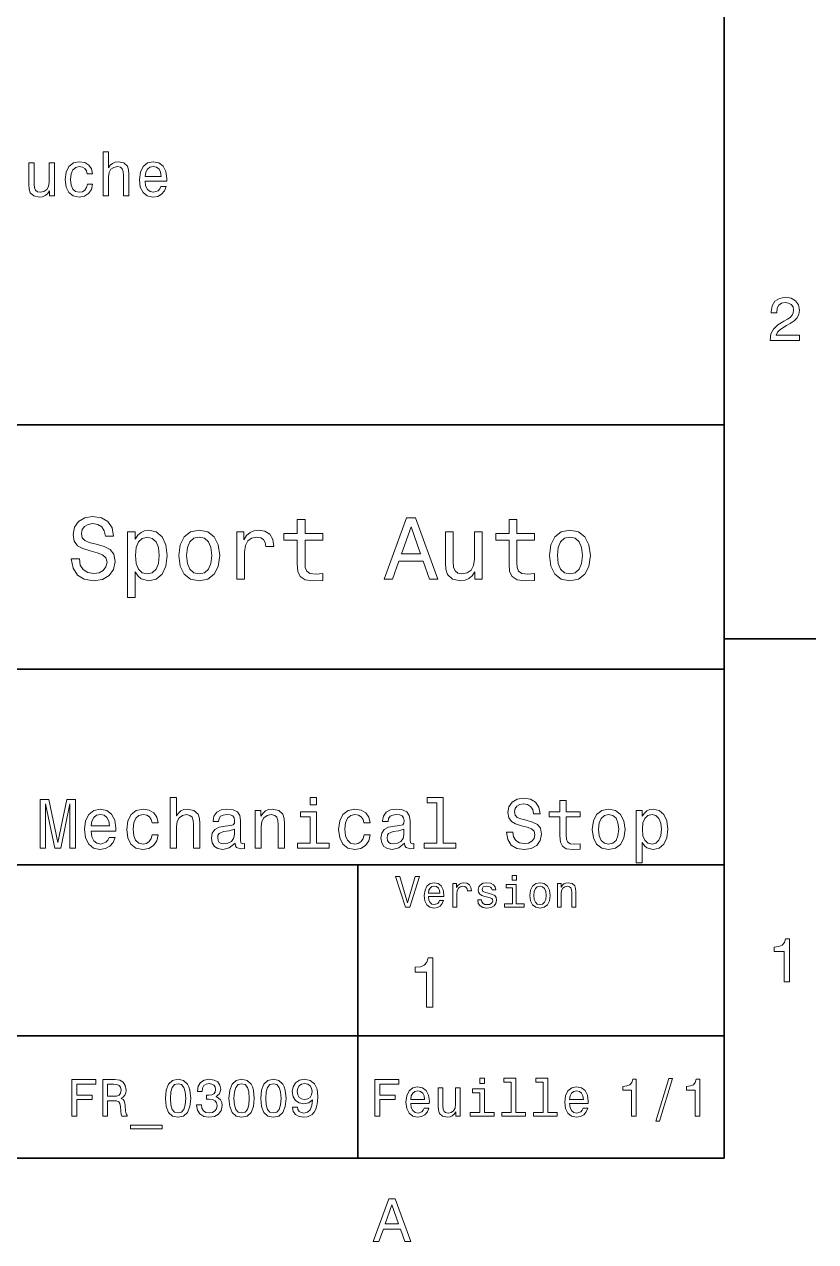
# Model space of a CAD drawing. Extents: x 0 to 297, y 0 to 210.
# Drawn here: x 229.7 to 294.5, y 3.2 to 102.8 of the extents above; entities that cross this region are included whole.
import ezdxf

# ---------------------------------------------------------------- set-up
doc = ezdxf.new("R2010")
doc.units = 0

msp = doc.modelspace()

# ---------------------------------------------------------------- linework, layer by layer
at = {"color": 7, "lineweight": 35}
for p, q in [((287, 10), (287, 200)), ((97, 70), (287, 70)), ((287, 70), (287, 10)), ((162, 50), (287, 50)), ((162, 34), (287, 34)), ((257, 10), (257, 34)), ((162, 20), (287, 20)), ((10, 10), (287, 10)), ((97, 10), (287, 10))]:
    msp.add_line(p, q, dxfattribs=at)
at = {"color": 7, "lineweight": 35, "ltscale": 0.1875}
msp.add_line((287, 52.5), (294.5, 52.5), dxfattribs=at)
at = {"color": 7, "lineweight": 13}
for points in [[(236.160873, 88.731934), (236.604675, 88.731934), (236.604675, 90.295334), (236.65007, 90.653404), (236.79631, 90.915649), (237.02327, 91.077034), (237.325851, 91.137558), (237.567932, 91.08712), (237.719223, 90.950958), (237.794876, 90.724007), (237.820099, 90.421417), (237.820099, 88.731934), (238.263901, 88.731934), (238.263901, 90.512192), (238.243729, 90.870262), (238.152939, 91.167816), (237.855392, 91.440147), (237.391418, 91.535973), (237.139252, 91.500664), (236.922394, 91.404846), (236.740845, 91.253548), (236.604675, 91.046776), (236.604675, 92.352974), (236.160873, 92.352974)], [(232.176727, 91.440147), (231.732925, 91.440147), (231.732925, 89.876747), (231.682495, 89.513634), (231.53624, 89.251389), (231.309296, 89.090004), (231.011734, 89.039574), (230.774704, 89.079918), (230.623413, 89.200958), (230.537674, 89.40773), (230.517502, 89.700233), (230.517502, 91.440147), (230.0737, 91.440147), (230.0737, 89.659889), (230.088821, 89.301819), (230.184647, 89.004272), (230.477158, 88.731934), (230.946182, 88.636116), (231.198334, 88.671417), (231.415192, 88.762192), (231.601791, 88.918533), (231.753098, 89.145477), (231.753098, 88.731934), (232.176727, 88.731934)], [(234.84964, 90.54245), (235.288391, 90.542458), (235.197617, 90.945915), (234.980759, 91.263634), (234.642853, 91.46032), (234.204102, 91.535973), (233.719955, 91.435104), (233.351791, 91.152687), (233.119812, 90.693748), (233.039108, 90.078476), (233.114761, 89.468246), (233.341705, 89.014359), (233.699783, 88.731934), (234.18898, 88.636116), (234.622696, 88.711761), (234.960587, 88.923576), (235.192566, 89.256432), (235.293442, 89.700233), (234.869812, 89.700233), (234.794159, 89.417816), (234.652954, 89.206001), (234.451218, 89.074875), (234.204102, 89.034531), (233.896469, 89.10009), (233.674561, 89.301819), (233.538391, 89.629631), (233.493011, 90.093605), (233.538391, 90.547501), (233.679611, 90.875305), (233.906555, 91.077034), (234.204102, 91.147644), (234.466354, 91.102249), (234.66304, 90.986259), (234.794159, 90.794617)], [(239.58522, 89.957443), (241.360443, 89.957443), (241.365479, 90.164215), (241.28479, 90.744186), (241.062881, 91.177902), (240.709854, 91.440147), (240.240845, 91.535973), (239.781906, 91.435104), (239.428879, 91.152687), (239.201935, 90.693748), (239.121246, 90.088562), (239.196899, 89.468246), (239.423843, 89.014359), (239.77182, 88.731934), (240.225708, 88.636116), (240.619095, 88.701675), (240.941849, 88.873146), (241.178879, 89.145477), (241.315048, 89.508591), (240.876282, 89.508591), (240.785507, 89.306862), (240.654388, 89.155563), (240.281189, 89.034531), (239.993729, 89.090004), (239.776871, 89.266518), (239.635651, 89.553978), (239.58522, 89.942307)], [(239.58522, 90.330635), (239.640701, 90.678619), (239.776871, 90.935829), (239.983643, 91.092163), (240.255966, 91.147644), (240.52327, 91.092163), (240.730042, 90.935829), (240.85611, 90.678619), (240.901505, 90.330635)], [(290.76947, 76.916786), (293.175079, 76.916786), (293.175079, 77.350502), (291.273773, 77.350502), (291.3797, 77.587532), (291.561249, 77.784218), (292.121033, 78.142288), (292.418579, 78.293587), (292.751434, 78.510445), (292.988464, 78.762604), (293.124634, 79.060158), (293.175079, 79.398056), (293.089355, 79.821686), (292.852325, 80.154541), (292.489197, 80.366356), (292.020172, 80.442001), (291.536041, 80.35627), (291.167877, 80.119232), (290.930847, 79.740997), (290.850159, 79.241714), (290.850159, 79.171112), (291.309082, 79.171112), (291.309082, 79.211456), (291.354462, 79.554398), (291.490631, 79.806557), (291.707489, 79.967941), (291.994965, 80.023415), (292.287476, 79.972984), (292.504333, 79.846901), (292.645538, 79.650215), (292.695984, 79.403099), (292.660675, 79.171112), (292.56485, 78.974426), (292.403473, 78.802956), (292.181549, 78.651657), (291.884003, 78.490273), (291.389771, 78.177589), (291.041779, 77.844742), (290.835022, 77.441284), (290.76947, 76.931915)], [(234.20462, 59.030979), (233.548996, 59.030979), (233.693085, 58.267288), (234.053314, 57.70533), (234.608078, 57.366714), (235.357361, 57.244236), (236.099426, 57.359509), (236.654175, 57.67651), (237.007202, 58.17363), (237.136902, 58.82925), (237.028824, 59.420029), (236.726227, 59.801872), (236.236313, 60.054031), (235.580704, 60.241352), (235.018738, 60.378242), (234.651306, 60.536743), (234.442368, 60.767288), (234.377533, 61.127522), (234.442368, 61.451729), (234.629684, 61.696686), (234.917877, 61.862389), (235.314133, 61.920029), (235.71759, 61.84798), (236.034592, 61.653458), (236.24353, 61.32925), (236.344391, 60.889767), (237, 60.889767), (237, 60.904179), (236.884735, 61.581409), (236.546112, 62.085732), (236.01297, 62.402737), (235.292511, 62.510807), (234.644104, 62.402737), (234.139771, 62.100143), (233.815567, 61.631844), (233.700287, 61.026657), (233.793961, 60.486309), (234.067734, 60.118874), (234.5, 59.873917), (235.09079, 59.6866), (235.674362, 59.520893), (236.113831, 59.362389), (236.380402, 59.131844), (236.47406, 58.757202), (236.387619, 58.375359), (236.164276, 58.087173), (235.825653, 57.907059), (235.386169, 57.849422), (234.896255, 57.928673), (234.521622, 58.159222), (234.283875, 58.533859)], [(252.05043, 60.579971), (252.05043, 58.64193), (252.093658, 58.015129), (252.29538, 57.582851), (252.698853, 57.330688), (253.383286, 57.244236), (254.132568, 57.280258), (254.132568, 57.827808), (253.585022, 57.78458), (253.087891, 57.842216), (252.82132, 58.022331), (252.706055, 58.324928), (252.684448, 58.75), (252.684448, 60.579971), (254.132568, 60.579971), (254.132568, 61.120316), (252.684448, 61.120316), (252.684448, 62.251438), (252.05043, 62.251438), (252.05043, 61.120316), (250.955322, 61.120316), (250.955322, 60.579971)], [(259.175781, 57.381123), (259.838623, 57.381123), (260.364563, 58.850864), (262.360229, 58.850864), (262.886169, 57.381123), (263.563416, 57.381123), (261.733429, 62.388329), (260.998566, 62.388329)], [(269.399109, 60.579971), (269.399109, 58.64193), (269.442352, 58.015129), (269.644073, 57.582851), (270.047546, 57.330688), (270.731995, 57.244236), (271.481262, 57.280258), (271.481262, 57.827808), (270.933716, 57.78458), (270.436584, 57.842216), (270.170013, 58.022331), (270.054749, 58.324928), (270.033142, 58.75), (270.033142, 60.579971), (271.481262, 60.579971), (271.481262, 61.120316), (270.033142, 61.120316), (270.033142, 62.251438), (269.399109, 62.251438), (269.399109, 61.120316), (268.304016, 61.120316), (268.304016, 60.579971)], [(238.786743, 60.652016), (238.786743, 61.25), (238.15274, 61.25), (238.15274, 55.882565), (238.786743, 55.882565), (238.786743, 57.971901), (239.010101, 57.633286), (239.262253, 57.409943), (239.896271, 57.244236), (240.50145, 57.381123), (240.976959, 57.791786), (241.286743, 58.440201), (241.402023, 59.319164), (241.286743, 60.190922), (240.976959, 60.839336), (240.50145, 61.242794), (239.896271, 61.386887), (239.550446, 61.343658), (239.255051, 61.206772), (239.002899, 60.976223)], [(239.788193, 57.8134), (239.363129, 57.907059), (239.053314, 58.195244), (238.858795, 58.663544), (238.793945, 59.319164), (238.858795, 59.967579), (239.053314, 60.435879), (239.363129, 60.716858), (239.788193, 60.817722), (240.177246, 60.716858), (240.48703, 60.428673), (240.681564, 59.960373), (240.753601, 59.319164), (240.681564, 58.67075), (240.48703, 58.195244), (240.177246, 57.907059)], [(242.338623, 59.311958), (242.453888, 58.432995), (242.785309, 57.78458), (243.311249, 57.381123), (244.017303, 57.244236), (244.716141, 57.381123), (245.242081, 57.777374), (245.573486, 58.425793), (245.695969, 59.311958), (245.573486, 60.190922), (245.242081, 60.846542), (244.716141, 61.242794), (244.017303, 61.386887), (243.311249, 61.242794), (242.785309, 60.839336), (242.453888, 60.190922)], [(242.98703, 59.319164), (243.05188, 59.967579), (243.253601, 60.435879), (243.57782, 60.72406), (244.017303, 60.824928), (244.449585, 60.72406), (244.773773, 60.443081), (244.97551, 59.967579), (245.047546, 59.319164), (244.97551, 58.663544), (244.773773, 58.188038), (244.449585, 57.899853), (244.017303, 57.806194), (243.57782, 57.899853), (243.253601, 58.188038), (243.05188, 58.663544)], [(247.100861, 57.381123), (247.734863, 57.381123), (247.734863, 59.592937), (247.799713, 60.12608), (247.994232, 60.507923), (248.311249, 60.738472), (248.736313, 60.817722), (249.053314, 60.767288), (249.291077, 60.623199), (249.435165, 60.378242), (249.485596, 60.046829), (250.126801, 60.046829), (250.040344, 60.630402), (249.802597, 61.048271), (249.406342, 61.30043), (248.865997, 61.386887), (248.498566, 61.32925), (248.181549, 61.185158), (247.900574, 60.940201), (247.677246, 60.608788), (247.677246, 61.25), (247.100861, 61.25)], [(260.595093, 59.463257), (261.365997, 61.667866), (262.136902, 59.463257)], [(267.194519, 61.25), (266.560516, 61.25), (266.560516, 59.016571), (266.488464, 58.497837), (266.279541, 58.123196), (265.955322, 57.892651), (265.530243, 57.820602), (265.19165, 57.878242), (264.975494, 58.051151), (264.853027, 58.346542), (264.824219, 58.764408), (264.824219, 61.25), (264.190186, 61.25), (264.190186, 58.706772), (264.211792, 58.195244), (264.348694, 57.770172), (264.766571, 57.381123), (265.436584, 57.244236), (265.796814, 57.294666), (266.106628, 57.424351), (266.373199, 57.647694), (266.589325, 57.971901), (266.589325, 57.381123), (267.194519, 57.381123)], [(272.698853, 59.311958), (272.814117, 58.432995), (273.145508, 57.78458), (273.671448, 57.381123), (274.377502, 57.244236), (275.076355, 57.381123), (275.602295, 57.777374), (275.933716, 58.425793), (276.056183, 59.311958), (275.933716, 60.190922), (275.602295, 60.846542), (275.076355, 61.242794), (274.377502, 61.386887), (273.671448, 61.242794), (273.145508, 60.839336), (272.814117, 60.190922)], [(273.34726, 59.319164), (273.412109, 59.967579), (273.613831, 60.435879), (273.938019, 60.72406), (274.377502, 60.824928), (274.809784, 60.72406), (275.134003, 60.443081), (275.335724, 59.967579), (275.407776, 59.319164), (275.335724, 58.663544), (275.134003, 58.188038), (274.809784, 57.899853), (274.377502, 57.806194), (273.938019, 57.899853), (273.613831, 58.188038), (273.412109, 58.663544)], [(230.99855, 35.360229), (231.442352, 35.360229), (231.442352, 38.991352), (232.191635, 35.360229), (232.687317, 35.360229), (233.430832, 38.991352), (233.430832, 35.360229), (233.880402, 35.360229), (233.880402, 39.360229), (233.177231, 39.360229), (232.439484, 35.832851), (231.707489, 39.360229), (230.99855, 39.360229)], [(241.655609, 35.360229), (242.162811, 35.360229), (242.162811, 37.146973), (242.214691, 37.556194), (242.381836, 37.855907), (242.641205, 38.040344), (242.98703, 38.109509), (243.263687, 38.051872), (243.4366, 37.896252), (243.523056, 37.636887), (243.55188, 37.291065), (243.55188, 35.360229), (244.059082, 35.360229), (244.059082, 37.394814), (244.036011, 37.804035), (243.932281, 38.144093), (243.592224, 38.45533), (243.061951, 38.564842), (242.773773, 38.524494), (242.52594, 38.414986), (242.318451, 38.242073), (242.162811, 38.005764), (242.162811, 39.498558), (241.655609, 39.498558)], [(253.632568, 39.498558), (253.096542, 39.498558), (253.096542, 38.922188), (253.632568, 38.922188)], [(263.482727, 39.072044), (263.482727, 35.786743), (262.439484, 35.786743), (262.439484, 35.360229), (265.027374, 35.360229), (265.027374, 35.786743), (263.989929, 35.786743), (263.989929, 39.498558), (262.687317, 39.498558), (262.687317, 39.072044)], [(269.695984, 36.680115), (269.171478, 36.680115), (269.286743, 36.069164), (269.574951, 35.619595), (270.018738, 35.348701), (270.618164, 35.250721), (271.211823, 35.342937), (271.65564, 35.596542), (271.938049, 35.994236), (272.041809, 36.51873), (271.955322, 36.991352), (271.713257, 37.296829), (271.32135, 37.498558), (270.796844, 37.648415), (270.34726, 37.757923), (270.053314, 37.884724), (269.886169, 38.069164), (269.83429, 38.357346), (269.886169, 38.616714), (270.036041, 38.812679), (270.266571, 38.945244), (270.583588, 38.991352), (270.906342, 38.933716), (271.159943, 38.778095), (271.327087, 38.51873), (271.407776, 38.167145), (271.932281, 38.167145), (271.932281, 38.178673), (271.840057, 38.720459), (271.569153, 39.123917), (271.14267, 39.377522), (270.566284, 39.463974), (270.047546, 39.377522), (269.644104, 39.135445), (269.384735, 38.760807), (269.292511, 38.276657), (269.367432, 37.844379), (269.586456, 37.55043), (269.932281, 37.354465), (270.404907, 37.204609), (270.871765, 37.072044), (271.223358, 36.945244), (271.436615, 36.760807), (271.511536, 36.461094), (271.442383, 36.155617), (271.263702, 35.925072), (270.992798, 35.780979), (270.641235, 35.734871), (270.249298, 35.798271), (269.949585, 35.982708), (269.759369, 36.282421)], [(273.563416, 37.919308), (273.563416, 36.368874), (273.597992, 35.867435), (273.759369, 35.521614), (274.082153, 35.319885), (274.6297, 35.250721), (275.229126, 35.279537), (275.229126, 35.717579), (274.791077, 35.682995), (274.393372, 35.729107), (274.180115, 35.873199), (274.087891, 36.115273), (274.070618, 36.45533), (274.070618, 37.919308), (275.229126, 37.919308), (275.229126, 38.351585), (274.070618, 38.351585), (274.070618, 39.256485), (273.563416, 39.256485), (273.563416, 38.351585), (272.687317, 38.351585), (272.687317, 37.919308)], [(235.159943, 36.760807), (237.188751, 36.760807), (237.194519, 36.997116), (237.102295, 37.659943), (236.848694, 38.155617), (236.445251, 38.45533), (235.90921, 38.564842), (235.38472, 38.449566), (234.981262, 38.126801), (234.721893, 37.602303), (234.629669, 36.91066), (234.716125, 36.201729), (234.975494, 35.682995), (235.373199, 35.360229), (235.891937, 35.250721), (236.341492, 35.325649), (236.710373, 35.521614), (236.981262, 35.832851), (237.136887, 36.247837), (236.635437, 36.247837), (236.531693, 36.017288), (236.381836, 35.844379), (235.955322, 35.706051), (235.626801, 35.769451), (235.378967, 35.97118), (235.217575, 36.299709), (235.159943, 36.743515)], [(235.159943, 37.187317), (235.223328, 37.585014), (235.378967, 37.87896), (235.615265, 38.057636), (235.926514, 38.121037), (236.231995, 38.057636), (236.468292, 37.87896), (236.612396, 37.585014), (236.664261, 37.187317)], [(240.157059, 37.429394), (240.658508, 37.429394), (240.554749, 37.890488), (240.306915, 38.253601), (239.920746, 38.478386), (239.419312, 38.564842), (238.865997, 38.449566), (238.445251, 38.126801), (238.180115, 37.602303), (238.087891, 36.899136), (238.174347, 36.201729), (238.433716, 35.682995), (238.842926, 35.360229), (239.402008, 35.250721), (239.89769, 35.337173), (240.283859, 35.57925), (240.548981, 35.959652), (240.664261, 36.466858), (240.180115, 36.466858), (240.093658, 36.144093), (239.932281, 35.902016), (239.701721, 35.752159), (239.419312, 35.706051), (239.067719, 35.780979), (238.814117, 36.011528), (238.658508, 36.386166), (238.606628, 36.916424), (238.658508, 37.435158), (238.819885, 37.809795), (239.079254, 38.040344), (239.419312, 38.121037), (239.719025, 38.069164), (239.943802, 37.9366), (240.093658, 37.717579)], [(246.963974, 35.763687), (246.963974, 35.746395), (246.992798, 35.55043), (247.079254, 35.412102), (247.442352, 35.302593), (247.724792, 35.348701), (247.724792, 35.740631), (247.603745, 35.723343), (247.442352, 35.798271), (247.413544, 36.028816), (247.413544, 37.631123), (247.344376, 38.040344), (247.142639, 38.328529), (246.791061, 38.501438), (246.29538, 38.564842), (245.811249, 38.495674), (245.453888, 38.299709), (245.229095, 37.994236), (245.154175, 37.590778), (245.154175, 37.556194), (245.609512, 37.556194), (245.649857, 37.798271), (245.776657, 37.97118), (245.984146, 38.074928), (246.278107, 38.115273), (246.560516, 38.086452), (246.762238, 38), (246.883286, 37.850143), (246.92363, 37.642651), (246.900574, 37.400574), (246.80835, 37.279537), (246.57782, 37.221901), (246.145538, 37.175793), (245.649857, 37.072044), (245.298279, 36.887608), (245.090775, 36.599422), (245.027374, 36.172909), (245.085022, 35.792507), (245.263687, 35.510086), (245.55188, 35.331409), (245.94957, 35.268009), (246.485596, 35.38905)], [(248.595093, 35.360229), (249.102295, 35.360229), (249.102295, 37.146973), (249.154175, 37.556194), (249.32132, 37.855907), (249.580688, 38.040344), (249.926514, 38.109509), (250.203171, 38.051872), (250.376083, 37.896252), (250.46254, 37.636887), (250.491364, 37.291065), (250.491364, 35.360229), (250.998566, 35.360229), (250.998566, 37.394814), (250.975494, 37.804035), (250.871765, 38.144093), (250.531708, 38.45533), (250.001434, 38.564842), (249.707489, 38.524494), (249.459656, 38.414986), (249.246399, 38.230545), (249.079254, 37.982708), (249.079254, 38.45533), (248.595093, 38.45533)], [(253.615265, 35.786743), (253.615265, 38.351585), (252.312683, 38.351585), (252.312683, 37.919308), (253.108063, 37.919308), (253.108063, 35.786743), (252.070618, 35.786743), (252.070618, 35.360229), (254.664276, 35.360229), (254.664276, 35.786743)], [(257.505768, 37.429394), (258.007202, 37.429394), (257.903442, 37.890488), (257.65564, 38.253601), (257.26947, 38.478386), (256.768005, 38.564842), (256.214691, 38.449566), (255.793945, 38.126801), (255.528824, 37.602303), (255.4366, 36.899136), (255.523056, 36.201729), (255.782425, 35.682995), (256.19165, 35.360229), (256.750732, 35.250721), (257.246399, 35.337173), (257.632568, 35.57925), (257.897705, 35.959652), (258.01297, 36.466858), (257.528809, 36.466858), (257.442383, 36.144093), (257.280975, 35.902016), (257.050446, 35.752159), (256.768005, 35.706051), (256.416443, 35.780979), (256.162842, 36.011528), (256.007202, 36.386166), (255.955338, 36.916424), (256.007202, 37.435158), (256.168579, 37.809795), (256.427948, 38.040344), (256.768005, 38.121037), (257.067719, 38.069164), (257.292511, 37.9366), (257.442383, 37.717579)], [(260.842957, 35.763687), (260.842957, 35.746395), (260.871765, 35.55043), (260.958221, 35.412102), (261.32132, 35.302593), (261.60376, 35.348701), (261.60376, 35.740631), (261.482727, 35.723343), (261.32132, 35.798271), (261.292511, 36.028816), (261.292511, 37.631123), (261.223328, 38.040344), (261.021606, 38.328529), (260.670044, 38.501438), (260.174347, 38.564842), (259.690216, 38.495674), (259.332855, 38.299709), (259.108063, 37.994236), (259.033142, 37.590778), (259.033142, 37.556194), (259.488464, 37.556194), (259.528809, 37.798271), (259.65564, 37.97118), (259.863098, 38.074928), (260.157074, 38.115273), (260.439484, 38.086452), (260.641205, 38), (260.762268, 37.850143), (260.802612, 37.642651), (260.779541, 37.400574), (260.687317, 37.279537), (260.456787, 37.221901), (260.024506, 37.175793), (259.528809, 37.072044), (259.177246, 36.887608), (258.969727, 36.599422), (258.906342, 36.172909), (258.963989, 35.792507), (259.142639, 35.510086), (259.430847, 35.331409), (259.828552, 35.268009), (260.364563, 35.38905)], [(276.203186, 36.9049), (276.29541, 36.201729), (276.560547, 35.682995), (276.981262, 35.360229), (277.546112, 35.250721), (278.105194, 35.360229), (278.52594, 35.677231), (278.791077, 36.195965), (278.889069, 36.9049), (278.791077, 37.608067), (278.52594, 38.132565), (278.105194, 38.449566), (277.546112, 38.564842), (276.981262, 38.449566), (276.560547, 38.126801), (276.29541, 37.608067)], [(276.721924, 36.91066), (276.773804, 37.429394), (276.935181, 37.804035), (277.194519, 38.03458), (277.546112, 38.115273), (277.891937, 38.03458), (278.151306, 37.809795), (278.312683, 37.429394), (278.370331, 36.91066), (278.312683, 36.386166), (278.151306, 36.005764), (277.891937, 35.775215), (277.546112, 35.700287), (277.194519, 35.775215), (276.935181, 36.005764), (276.773804, 36.386166)], [(280.301147, 37.976944), (280.301147, 38.45533), (279.793945, 38.45533), (279.793945, 34.161381), (280.301147, 34.161381), (280.301147, 35.832851), (280.479828, 35.561958), (280.68158, 35.383286), (281.188782, 35.250721), (281.672913, 35.360229), (282.053314, 35.688759), (282.301147, 36.207493), (282.393372, 36.91066), (282.301147, 37.608067), (282.053314, 38.126801), (281.672913, 38.449566), (281.188782, 38.564842), (280.912109, 38.530258), (280.675812, 38.42075), (280.47406, 38.236309)], [(281.102325, 35.706051), (280.762268, 35.780979), (280.514404, 36.011528), (280.358795, 36.386166), (280.306946, 36.91066), (280.358795, 37.429394), (280.514404, 37.804035), (280.762268, 38.028816), (281.102325, 38.109509), (281.413574, 38.028816), (281.661377, 37.798271), (281.817017, 37.42363), (281.874634, 36.91066), (281.817017, 36.39193), (281.661377, 36.011528), (281.413574, 35.780979)], [(246.906342, 36.443802), (246.837173, 36.144093), (246.65274, 35.913544), (246.376068, 35.763687), (246.036011, 35.711815), (245.817001, 35.740631), (245.661377, 35.832851), (245.5634, 35.994236), (245.534576, 36.219021), (245.557632, 36.42075), (245.649857, 36.564842), (246.018738, 36.726223), (246.485596, 36.795387), (246.906342, 36.933716)], [(260.785309, 36.443802), (260.716125, 36.144093), (260.531708, 35.913544), (260.255035, 35.763687), (259.914978, 35.711815), (259.695984, 35.740631), (259.540344, 35.832851), (259.442383, 35.994236), (259.413544, 36.219021), (259.436584, 36.42075), (259.528809, 36.564842), (259.897705, 36.726223), (260.364563, 36.795387), (260.785309, 36.933716)], [(261.71109, 33.03458), (261.08429, 30.905619), (260.439484, 33.03458), (260.09726, 33.03458), (260.904175, 30.530979), (261.264404, 30.530979), (262.053314, 33.03458)], [(269.992798, 33.117435), (269.657776, 33.117435), (269.657776, 32.757202), (269.992798, 32.757202)], [(262.784576, 31.40634), (264.052582, 31.40634), (264.056183, 31.554033), (263.998566, 31.9683), (263.840057, 32.278099), (263.587891, 32.465416), (263.252869, 32.533859), (262.925079, 32.461815), (262.672913, 32.260086), (262.510803, 31.932276), (262.453156, 31.5), (262.507202, 31.056915), (262.669312, 30.732708), (262.917877, 30.530979), (263.242065, 30.462536), (263.523041, 30.509365), (263.753601, 30.631844), (263.922913, 30.826368), (264.020172, 31.085733), (263.706787, 31.085733), (263.641937, 30.941643), (263.548279, 30.833572), (263.281708, 30.747118), (263.076355, 30.786743), (262.921478, 30.912823), (262.820618, 31.118155), (262.784576, 31.395533)], [(262.784576, 31.672911), (262.824219, 31.921469), (262.921478, 32.105186), (263.069153, 32.216858), (263.263702, 32.256485), (263.45462, 32.216858), (263.602295, 32.105186), (263.692352, 31.921469), (263.724792, 31.672911)], [(264.794678, 30.530979), (265.111664, 30.530979), (265.111664, 31.636887), (265.144104, 31.903458), (265.241364, 32.094379), (265.399841, 32.209652), (265.612396, 32.249279), (265.770905, 32.224064), (265.889771, 32.152016), (265.961823, 32.029537), (265.98703, 31.863832), (266.307648, 31.863832), (266.264404, 32.155621), (266.145538, 32.364552), (265.947418, 32.490635), (265.677246, 32.533859), (265.49353, 32.505043), (265.335022, 32.432995), (265.194519, 32.310516), (265.082855, 32.144814), (265.082855, 32.465416), (264.794678, 32.465416)], [(267.791779, 31.658501), (267.485596, 31.730547), (267.258636, 31.8134), (267.182983, 31.982708), (267.20462, 32.101585), (267.280273, 32.188038), (267.40274, 32.242073), (267.579254, 32.263687), (267.748566, 32.242073), (267.881836, 32.177231), (267.968292, 32.079971), (268.004333, 31.950287), (268.314117, 31.950287), (268.314117, 31.957493), (268.260101, 32.191643), (268.112396, 32.375359), (267.881836, 32.490635), (267.579254, 32.533859), (267.273041, 32.490635), (267.049713, 32.371758), (266.90921, 32.195244), (266.865997, 31.971901), (266.898407, 31.755764), (266.999268, 31.604465), (267.164978, 31.496397), (267.406342, 31.420748), (267.759369, 31.334293), (267.975494, 31.244236), (268.033142, 31.17219), (268.054749, 31.064121), (268.022339, 30.930836), (267.935883, 30.829971), (267.79538, 30.765129), (267.608063, 30.743515), (267.409943, 30.765129), (267.265839, 30.840778), (267.168579, 30.963255), (267.128967, 31.132565), (266.822754, 31.132565), (266.873199, 30.844379), (267.020905, 30.635447), (267.255035, 30.509365), (267.579254, 30.462536), (267.917877, 30.509365), (268.166412, 30.635447), (268.317719, 30.837175), (268.371765, 31.100143), (268.332123, 31.327089), (268.220459, 31.481987), (268.036743, 31.582851)], [(269.981995, 30.79755), (269.981995, 32.400574), (269.167877, 32.400574), (269.167877, 32.130402), (269.664978, 32.130402), (269.664978, 30.79755), (269.016571, 30.79755), (269.016571, 30.530979), (270.637604, 30.530979), (270.637604, 30.79755)], [(271.087891, 31.496397), (271.145538, 31.056915), (271.311249, 30.732708), (271.574219, 30.530979), (271.927246, 30.462536), (272.276672, 30.530979), (272.539612, 30.729107), (272.705322, 31.053314), (272.766571, 31.496397), (272.705322, 31.935879), (272.539612, 32.263687), (272.276672, 32.461815), (271.927246, 32.533859), (271.574219, 32.461815), (271.311249, 32.260086), (271.145538, 31.935879)], [(271.412109, 31.5), (271.444519, 31.824207), (271.54538, 32.058357), (271.707489, 32.20245), (271.927246, 32.25288), (272.143372, 32.20245), (272.305481, 32.061958), (272.406342, 31.824207), (272.442352, 31.5), (272.406342, 31.17219), (272.305481, 30.934437), (272.143372, 30.790344), (271.927246, 30.743515), (271.707489, 30.790344), (271.54538, 30.934437), (271.444519, 31.17219)], [(273.350159, 30.530979), (273.667145, 30.530979), (273.667145, 31.647694), (273.699554, 31.903458), (273.804047, 32.090778), (273.966125, 32.206051), (274.182281, 32.249279), (274.355194, 32.213257), (274.463257, 32.115993), (274.517303, 31.95389), (274.535309, 31.737751), (274.535309, 30.530979), (274.852295, 30.530979), (274.852295, 31.802593), (274.837891, 32.058357), (274.773041, 32.270893), (274.560516, 32.465416), (274.229095, 32.533859), (274.04538, 32.508644), (273.890503, 32.440201), (273.757202, 32.324928), (273.65274, 32.170029), (273.65274, 32.465416), (273.350159, 32.465416)], [(291.909241, 24.416786), (292.368164, 24.416786), (292.368164, 27.942001), (292.025208, 27.942001), (291.934448, 27.634365), (291.752899, 27.427593), (291.475525, 27.306557), (291.092224, 27.266211), (291.092224, 26.90814), (291.909241, 26.90814)], [(262.631134, 22.360231), (263.155609, 22.360231), (263.155609, 26.38905), (262.763702, 26.38905), (262.659943, 26.037464), (262.452454, 25.801153), (262.135437, 25.662825), (261.697418, 25.616714), (261.697418, 25.207493), (262.631134, 25.207493)], [(233.596527, 13.428675), (233.99855, 13.428675), (233.99855, 14.807637), (235.260803, 14.807637), (235.260803, 15.166427), (233.99855, 15.166427), (233.99855, 16.065563), (235.55043, 16.065563), (235.55043, 16.428675), (233.596527, 16.428675)], [(236.121033, 13.428675), (236.523041, 13.428675), (236.523041, 14.695246), (236.933716, 14.695246), (237.236298, 14.682277), (237.426514, 14.621758), (237.530258, 14.479107), (237.573486, 14.224064), (237.595093, 13.835014), (237.621033, 13.579971), (237.672897, 13.428675), (238.126801, 13.428675), (238.126801, 13.510807), (238.027374, 13.631845), (237.992783, 13.856628), (237.962524, 14.340778), (237.889038, 14.699568), (237.789612, 14.81196), (237.634003, 14.894093), (237.806915, 15.002162), (237.927948, 15.153459), (238.005753, 15.34366), (238.031693, 15.572767), (237.971176, 15.93588), (237.798264, 16.208214), (237.512955, 16.372478), (237.123917, 16.428675), (236.121033, 16.428675)], [(237.01152, 16.061239), (237.275208, 16.035303), (237.46109, 15.953171), (237.577805, 15.801874), (237.616714, 15.564121), (237.573486, 15.313401), (237.456772, 15.162104), (237.257919, 15.084294), (236.98558, 15.06268), (236.523041, 15.06268), (236.523041, 16.061239)], [(241.247833, 14.894093), (241.312668, 14.215418), (241.515839, 13.731268), (241.840057, 13.43732), (242.289612, 13.342219), (242.734863, 13.43732), (243.059067, 13.731268), (243.257919, 14.215418), (243.327087, 14.894093), (243.257919, 15.568444), (243.175781, 15.836456), (243.059067, 16.056917), (242.734863, 16.350864), (242.289612, 16.450289), (241.840057, 16.350864), (241.515839, 16.052593), (241.312668, 15.568444)], [(241.662811, 14.894093), (241.697403, 15.417148), (241.805466, 15.793228), (242, 16.013689), (242.289612, 16.091499), (242.574921, 16.013689), (242.76944, 15.793228), (242.877518, 15.417148), (242.912094, 14.894093), (242.877518, 14.366715), (242.76944, 13.990634), (242.574921, 13.770173), (242.289612, 13.696686), (242, 13.770173), (241.805466, 13.990634), (241.697403, 14.366715)], [(243.802582, 14.371037), (243.802582, 14.340778), (243.87175, 13.925793), (244.074921, 13.614553), (244.394806, 13.415707), (244.818436, 13.342219), (245.268005, 13.415707), (245.605179, 13.605908), (245.82132, 13.908502), (245.899124, 14.297551), (245.864548, 14.552594), (245.76944, 14.760087), (245.613831, 14.92003), (245.406342, 15.036744), (245.687317, 15.270173), (245.786743, 15.641932), (245.721893, 15.979107), (245.536011, 16.23415), (245.233429, 16.394093), (244.818436, 16.450289), (244.429382, 16.381124), (244.131119, 16.190922), (243.9366, 15.888329), (243.87175, 15.486312), (243.87175, 15.456053), (244.25647, 15.456053), (244.291061, 15.73271), (244.403458, 15.931557), (244.585007, 16.052593), (244.840057, 16.095821), (245.064835, 16.061239), (245.229095, 15.970462), (245.328522, 15.823487), (245.367432, 15.62464), (245.328522, 15.412825), (245.224777, 15.270173), (245.043228, 15.183718), (244.796829, 15.157782), (244.628235, 15.162104), (244.628235, 14.820605), (244.840057, 14.829251), (245.112381, 14.790346), (245.315552, 14.6866), (245.4366, 14.518012), (245.479828, 14.297551), (245.432266, 14.04683), (245.306915, 13.860951), (245.108063, 13.744237), (244.844376, 13.705332), (244.572037, 13.748559), (244.373199, 13.878242), (244.247833, 14.085735), (244.200287, 14.371037)], [(246.452438, 14.894093), (246.517288, 14.215418), (246.720459, 13.731268), (247.044662, 13.43732), (247.494232, 13.342219), (247.939468, 13.43732), (248.263687, 13.731268), (248.462524, 14.215418), (248.531693, 14.894093), (248.462524, 15.568444), (248.380402, 15.836456), (248.263687, 16.056917), (247.939468, 16.350864), (247.494232, 16.450289), (247.044662, 16.350864), (246.720459, 16.052593), (246.517288, 15.568444)], [(246.867432, 14.894093), (246.902008, 15.417148), (247.010086, 15.793228), (247.204605, 16.013689), (247.494232, 16.091499), (247.779526, 16.013689), (247.97406, 15.793228), (248.082123, 15.417148), (248.116714, 14.894093), (248.082123, 14.366715), (247.97406, 13.990634), (247.779526, 13.770173), (247.494232, 13.696686), (247.204605, 13.770173), (247.010086, 13.990634), (246.902008, 14.366715)], [(249.054749, 14.894093), (249.119583, 14.215418), (249.322754, 13.731268), (249.646973, 13.43732), (250.096527, 13.342219), (250.541779, 13.43732), (250.865982, 13.731268), (251.064835, 14.215418), (251.134003, 14.894093), (251.064835, 15.568444), (250.982697, 15.836456), (250.865982, 16.056917), (250.541779, 16.350864), (250.096527, 16.450289), (249.646973, 16.350864), (249.322754, 16.052593), (249.119583, 15.568444)], [(249.469727, 14.894093), (249.504318, 15.417148), (249.612381, 15.793228), (249.806915, 16.013689), (250.096527, 16.091499), (250.381836, 16.013689), (250.576355, 15.793228), (250.684433, 15.417148), (250.719009, 14.894093), (250.684433, 14.366715), (250.576355, 13.990634), (250.381836, 13.770173), (250.096527, 13.696686), (249.806915, 13.770173), (249.612381, 13.990634), (249.504318, 14.366715)], [(251.661377, 14.172191), (251.726212, 13.830692), (251.912094, 13.567003), (252.206039, 13.402739), (252.595093, 13.342219), (252.850143, 13.372478), (253.079239, 13.450289), (253.273773, 13.584294), (253.438034, 13.774496), (253.567719, 14.012248), (253.662811, 14.306196), (253.719009, 14.643373), (253.740631, 15.032421), (253.667145, 15.641932), (253.455322, 16.087177), (253.118149, 16.355188), (252.655609, 16.450289), (252.231979, 16.372478), (251.912094, 16.164986), (251.704605, 15.845101), (251.635437, 15.443084), (251.704605, 15.028098), (251.907776, 14.712537), (252.210373, 14.513689), (252.595093, 14.448848), (253.001434, 14.53098), (253.30835, 14.781701), (253.239182, 14.301873), (253.100861, 13.960375), (252.889038, 13.757205), (252.599411, 13.692364), (252.374634, 13.722623), (252.210373, 13.817723), (252.102295, 13.969021), (252.059067, 14.172191)], [(252.054749, 15.447407), (252.097977, 15.715418), (252.219009, 15.927234), (252.40921, 16.061239), (252.655609, 16.108789), (252.91066, 16.061239), (253.105179, 15.927234), (253.226227, 15.719741), (253.273773, 15.45173), (253.226227, 15.179396), (253.105179, 14.976225), (252.906342, 14.850865), (252.642639, 14.807637), (252.404892, 14.850865), (252.219009, 14.976225), (252.097977, 15.175073)], [(258.414978, 13.428675), (258.817017, 13.428675), (258.817017, 14.807637), (260.079254, 14.807637), (260.079254, 15.166427), (258.817017, 15.166427), (258.817017, 16.065563), (260.368866, 16.065563), (260.368866, 16.428675), (258.414978, 16.428675)], [(267.389038, 16.532421), (266.98703, 16.532421), (266.98703, 16.100145), (267.389038, 16.100145)], [(269.572052, 16.212536), (269.572052, 13.748559), (268.789612, 13.748559), (268.789612, 13.428675), (270.73056, 13.428675), (270.73056, 13.748559), (269.952454, 13.748559), (269.952454, 16.532421), (268.975494, 16.532421), (268.975494, 16.212536)], [(272.174347, 16.212536), (272.174347, 13.748559), (271.391937, 13.748559), (271.391937, 13.428675), (273.332855, 13.428675), (273.332855, 13.748559), (272.554749, 13.748559), (272.554749, 16.532421), (271.57782, 16.532421), (271.57782, 16.212536)], [(279.416443, 13.428675), (279.809814, 13.428675), (279.809814, 16.450289), (279.515839, 16.450289), (279.438049, 16.1866), (279.28241, 16.009367), (279.044678, 15.905621), (278.716125, 15.871038), (278.716125, 15.564121), (279.416443, 15.564121)], [(281.42218, 13.026657), (281.720459, 13.026657), (282.766571, 16.510807), (282.463989, 16.510807)], [(284.621033, 13.428675), (285.014404, 13.428675), (285.014404, 16.450289), (284.720459, 16.450289), (284.642639, 16.1866), (284.48703, 16.009367), (284.249268, 15.905621), (283.920746, 15.871038), (283.920746, 15.564121), (284.621033, 15.564121)], [(261.341492, 14.479107), (262.863098, 14.479107), (262.867432, 14.656341), (262.798279, 15.153459), (262.608063, 15.525217), (262.305481, 15.75), (261.903473, 15.832133), (261.510101, 15.745678), (261.207489, 15.503603), (261.01297, 15.110231), (260.943817, 14.591499), (261.008636, 14.059798), (261.203156, 13.67075), (261.501434, 13.428675), (261.890503, 13.346542), (262.227661, 13.402739), (262.504333, 13.549712), (262.707489, 13.783141), (262.824219, 14.09438), (262.44812, 14.09438), (262.370331, 13.92147), (262.257935, 13.791787), (261.938049, 13.688041), (261.69165, 13.735591), (261.505768, 13.886888), (261.384735, 14.133286), (261.341492, 14.466139)], [(261.341492, 14.798992), (261.389038, 15.097262), (261.505768, 15.317724), (261.682983, 15.45173), (261.916412, 15.49928), (262.145538, 15.45173), (262.322754, 15.317724), (262.430847, 15.097262), (262.469727, 14.798992)], [(265.400574, 15.75), (265.020172, 15.75), (265.020172, 14.409943), (264.976959, 14.098703), (264.851593, 13.873919), (264.657074, 13.735591), (264.402008, 13.692364), (264.198853, 13.726946), (264.069153, 13.830692), (263.995667, 14.007925), (263.978394, 14.258646), (263.978394, 15.75), (263.597992, 15.75), (263.597992, 14.224064), (263.610962, 13.917148), (263.693085, 13.662104), (263.943817, 13.428675), (264.345825, 13.346542), (264.561951, 13.376801), (264.747833, 13.454611), (264.907776, 13.588617), (265.037476, 13.783141), (265.037476, 13.428675), (265.400574, 13.428675)], [(267.376068, 13.748559), (267.376068, 15.672191), (266.399139, 15.672191), (266.399139, 15.347983), (266.995667, 15.347983), (266.995667, 13.748559), (266.21759, 13.748559), (266.21759, 13.428675), (268.162811, 13.428675), (268.162811, 13.748559)], [(274.353027, 14.479107), (275.874634, 14.479107), (275.878967, 14.656341), (275.809814, 15.153459), (275.619598, 15.525217), (275.317017, 15.75), (274.914978, 15.832133), (274.521606, 15.745678), (274.219025, 15.503603), (274.024506, 15.110231), (273.955322, 14.591499), (274.020172, 14.059798), (274.214691, 13.67075), (274.51297, 13.428675), (274.902008, 13.346542), (275.239197, 13.402739), (275.515839, 13.549712), (275.719025, 13.783141), (275.835724, 14.09438), (275.459656, 14.09438), (275.381836, 13.92147), (275.26944, 13.791787), (274.949554, 13.688041), (274.703186, 13.735591), (274.517303, 13.886888), (274.39624, 14.133286), (274.353027, 14.466139)], [(274.353027, 14.798992), (274.400574, 15.097262), (274.517303, 15.317724), (274.694519, 15.45173), (274.927948, 15.49928), (275.157074, 15.45173), (275.33429, 15.317724), (275.442352, 15.097262), (275.481262, 14.798992)], [(238.386154, 12.711096), (238.386154, 12.408502), (240.988464, 12.408502), (240.988464, 12.711096)], [(258.266846, 3.166787), (258.730835, 3.166787), (259.098999, 4.195605), (260.495972, 4.195605), (260.864105, 3.166787), (261.338165, 3.166787), (260.05719, 6.67183), (259.542786, 6.67183)], [(259.260376, 4.624279), (259.799988, 6.167507), (260.33963, 4.624279)]]:
    msp.add_lwpolyline(points, close=True, dxfattribs=at)

doc.saveas('drawing.dxf')
